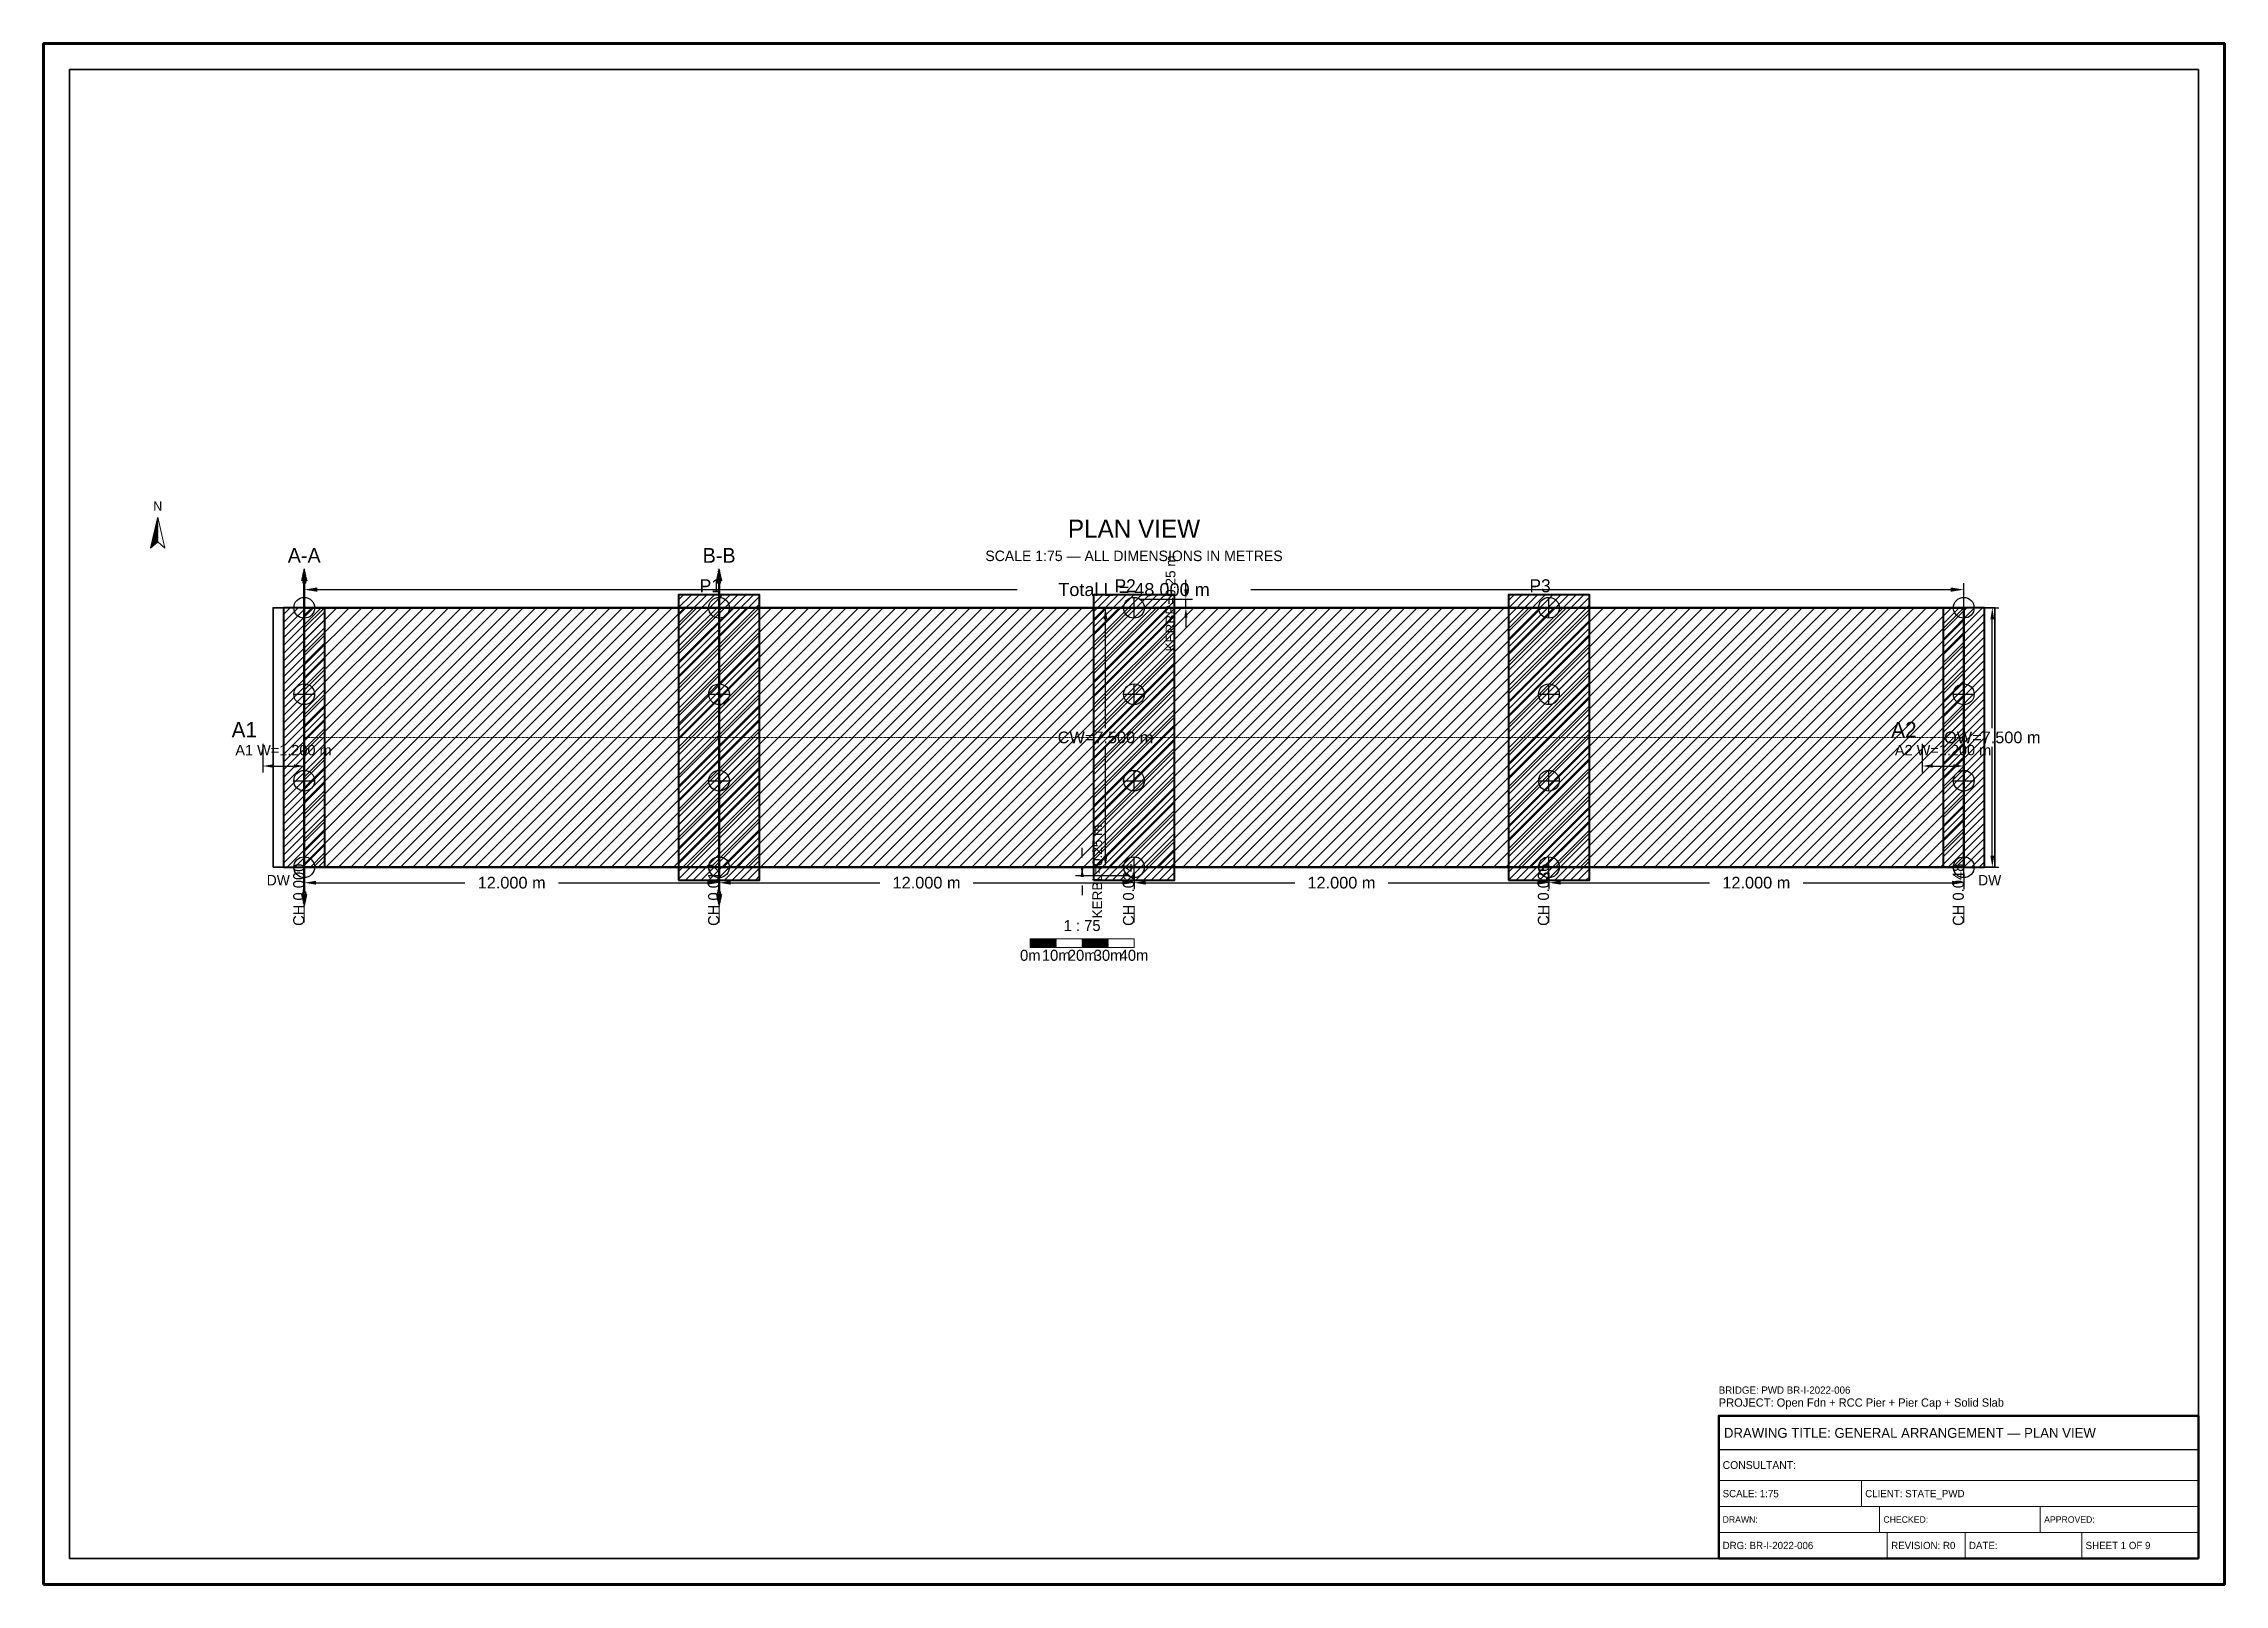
# Model space of a CAD drawing. Header units: metres. Extents: x 0 to 841, y 0 to 594.
import ezdxf
from ezdxf.enums import TextEntityAlignment as Align

# ---------------------------------------------------------------- set-up
doc = ezdxf.new("R2010")
doc.units = ezdxf.units.M
doc.linetypes.add('CENTER', pattern=[1.5, 0.75, -0.25, 0.25, -0.25])
doc.linetypes.add('DASHED', pattern=[0.5, 0.375, -0.125])
for name, color, linetype, lineweight in [('BORDER-INNER', 7, 'Continuous', 35), ('BORDER-OUTER', 7, 'Continuous', 70), ('CIVIL-CHAINAGE', 7, 'Continuous', 18), ('DIM-CHAINAGE', 3, 'Continuous', 18), ('DIM-LINEAR', 3, 'Continuous', 18), ('STRUC-CENTRE', 6, 'CENTER', 18), ('STRUC-HATCHING', 8, 'Continuous', 18), ('STRUC-OUTLINE', 1, 'Continuous', 50), ('STRUC-SECTION', 2, 'Continuous', 35), ('SUB-ABUT', 3, 'Continuous', 35), ('SUB-BEARING', 5, 'Continuous', 25), ('SUB-DIRT-WALL', 3, 'Continuous', 35), ('SUB-PIER', 2, 'Continuous', 35), ('SUPER-DECK', 2, 'Continuous', 50), ('SYM-NORTHARROW', 7, 'Continuous', 18), ('SYM-SCALE', 7, 'Continuous', 13), ('TEXT-GENERAL', 7, 'Continuous', 18), ('TEXT-HEADER', 7, 'Continuous', 25), ('TEXT-SPEC', 7, 'Continuous', 13), ('TEXT-TITLE', 7, 'Continuous', 25), ('TITLEBLK-BOX', 7, 'Continuous', 50), ('TITLEBLK-TEXT', 7, 'Continuous', 18)]:
    doc.layers.add(name, color=color, linetype=linetype, lineweight=lineweight)
doc.styles.add('BRIDGE_STD', font='Arial.ttf')
doc.dimstyles.new('pmb100', dxfattribs={"dimtxt": 2.5, "dimasz": 0.9375, "dimexe": 2.5, "dimexo": 2.5, "dimtad": 0, "dimtih": 1, "dimdec": 0, "dimtxsty": 'BRIDGE_STD', "dimcen": 2.5, "dimazin": 3, "dimtfac": 1, "dimtmove": 0, "dimatfit": 3})

msp = doc.modelspace()

# ---------------------------------------------------------------- hatches: boundary and pattern name
at = {"layer": 'STRUC-HATCHING'}
h = msp.add_hatch(dxfattribs=at)
h.set_pattern_fill('ANSI31', scale=1.06667)
h.paths.add_polyline_path([(100.5, 276.5), (740.5, 276.5), (740.5, 376.5), (100.5, 376.5)])
at = {"layer": 'STRUC-SECTION'}
h = msp.add_hatch(dxfattribs=at)
h.set_pattern_fill('SOLID')
h.paths.add_polyline_path([(99.45, 386.95), (101.55, 386.95), (100.5, 391.75)])
h = msp.add_hatch(dxfattribs=at)
h.set_pattern_fill('SOLID')
h.paths.add_polyline_path([(259.45, 386.95), (261.55, 386.95), (260.5, 391.75)])
h = msp.add_hatch(dxfattribs=at)
h.set_pattern_fill('SOLID')
h.paths.add_polyline_path([(99.45, 266.05), (101.55, 266.05), (100.5, 261.25)])
h = msp.add_hatch(dxfattribs=at)
h.set_pattern_fill('SOLID')
h.paths.add_polyline_path([(259.45, 266.05), (261.55, 266.05), (260.5, 261.25)])
at = {"layer": 'SUB-ABUT'}
h = msp.add_hatch(dxfattribs=at)
h.set_pattern_fill('ANSI31', scale=0.66667)
h.paths.add_polyline_path([(92.5, 276.5), (108.5, 276.5), (108.5, 376.5), (92.5, 376.5)])
h = msp.add_hatch(dxfattribs=at)
h.set_pattern_fill('ANSI31', scale=0.666667)
h.paths.add_polyline_path([(732.5, 276.5), (748.5, 276.5), (748.5, 376.5), (732.5, 376.5)])
at = {"layer": 'SUB-PIER'}
h = msp.add_hatch(dxfattribs=at)
h.set_pattern_fill('ANSI31', scale=0.666667)
h.paths.add_polyline_path([(244.9, 271.5), (276.1, 271.5), (276.1, 381.5), (244.9, 381.5)])
h = msp.add_hatch(dxfattribs=at)
h.set_pattern_fill('ANSI31', scale=0.666667)
h.paths.add_polyline_path([(404.9, 271.5), (436.1, 271.5), (436.1, 381.5), (404.9, 381.5)])
h = msp.add_hatch(dxfattribs=at)
h.set_pattern_fill('ANSI31', scale=0.666667)
h.paths.add_polyline_path([(564.9, 271.5), (596.1, 271.5), (596.1, 381.5), (564.9, 381.5)])
at = {"layer": 'SYM-NORTHARROW'}
h = msp.add_hatch(dxfattribs=at)
h.set_pattern_fill('SOLID')
h.paths.add_polyline_path([(44, 411.5), (41.2, 399.5), (44, 401.9)])
at = {"layer": 'SYM-SCALE'}
h = msp.add_hatch(dxfattribs=at)
h.set_pattern_fill('SOLID')
h.paths.add_polyline_path([(380.5, 245.5), (390.5, 245.5), (390.5, 248.9), (380.5, 248.9)])
h = msp.add_hatch(dxfattribs=at)
h.set_pattern_fill('SOLID')
h.paths.add_polyline_path([(400.5, 245.5), (410.5, 245.5), (410.5, 248.9), (400.5, 248.9)])

# ---------------------------------------------------------------- linework, layer by layer
at = {"layer": 'BORDER-INNER'}
msp.add_lwpolyline([(10, 10), (831, 10), (831, 584), (10, 584), (10, 10)], dxfattribs=at)
at = {"layer": 'BORDER-OUTER'}
msp.add_lwpolyline([(0, 0), (841, 0), (841, 594), (0, 594), (0, 0)], dxfattribs=at)
at = {"layer": 'CIVIL-CHAINAGE'}
for p, q in [((100.5, 261.5), (100.5, 255.12)), ((260.5, 261.5), (260.5, 255.12)), ((420.5, 261.5), (420.5, 255.12)), ((580.5, 261.5), (580.5, 255.12)), ((740.5, 261.5), (740.5, 255.12))]:
    msp.add_line(p, q, dxfattribs=at)
at = {"layer": 'STRUC-CENTRE'}
msp.add_line((100.5, 326.5), (740.5, 326.5), dxfattribs=at)
at = {"layer": 'STRUC-OUTLINE', "lineweight": 50}
msp.add_lwpolyline([(100.5, 276.5), (100.5, 376.5), (740.5, 376.5), (740.5, 276.5), (100.5, 276.5)], dxfattribs=at)
at = {"layer": 'STRUC-SECTION', "color": 1, "linetype": 'DASHED', "lineweight": 50}
for p, q in [((100.5, 386.5), (100.5, 266.5)), ((260.5, 386.5), (260.5, 266.5))]:
    msp.add_line(p, q, dxfattribs=at)
at = {"layer": 'STRUC-SECTION', "color": 1}
for points in [[(100.05, 386.05), (100.95, 386.05), (100.95, 386.95), (100.05, 386.95), (100.05, 386.05)], [(260.05, 386.05), (260.95, 386.05), (260.95, 386.95), (260.05, 386.95), (260.05, 386.05)], [(100.05, 266.05), (100.95, 266.05), (100.95, 266.95), (100.05, 266.95), (100.05, 266.05)], [(260.05, 266.05), (260.95, 266.05), (260.95, 266.95), (260.05, 266.95), (260.05, 266.05)]]:
    msp.add_lwpolyline(points, dxfattribs=at)
at = {"layer": 'SUB-ABUT', "lineweight": 40}
for points in [[(92.5, 276.5), (108.5, 276.5), (108.5, 376.5), (92.5, 376.5), (92.5, 276.5)], [(732.5, 276.5), (748.5, 276.5), (748.5, 376.5), (732.5, 376.5), (732.5, 276.5)]]:
    msp.add_lwpolyline(points, dxfattribs=at)
at = {"layer": 'SUB-BEARING'}
for p, q in [((100.5, 372.5), (100.5, 380.5)), ((260.5, 372.5), (260.5, 380.5)), ((420.5, 372.5), (420.5, 380.5)), ((580.5, 372.5), (580.5, 380.5)), ((740.5, 372.5), (740.5, 380.5)), ((96.5, 376.5), (104.5, 376.5)), ((256.5, 376.5), (264.5, 376.5)), ((416.5, 376.5), (424.5, 376.5)), ((576.5, 376.5), (584.5, 376.5)), ((736.5, 376.5), (744.5, 376.5)), ((100.5, 339.17), (100.5, 347.17)), ((260.5, 339.17), (260.5, 347.17)), ((420.5, 339.17), (420.5, 347.17)), ((580.5, 339.17), (580.5, 347.17)), ((740.5, 339.17), (740.5, 347.17)), ((96.5, 343.17), (104.5, 343.17)), ((256.5, 343.17), (264.5, 343.17)), ((416.5, 343.17), (424.5, 343.17)), ((576.5, 343.17), (584.5, 343.17)), ((736.5, 343.17), (744.5, 343.17)), ((100.5, 305.83), (100.5, 313.83)), ((260.5, 305.83), (260.5, 313.83)), ((420.5, 305.83), (420.5, 313.83)), ((580.5, 305.83), (580.5, 313.83)), ((740.5, 305.83), (740.5, 313.83)), ((96.5, 309.83), (104.5, 309.83)), ((256.5, 309.83), (264.5, 309.83)), ((416.5, 309.83), (424.5, 309.83)), ((576.5, 309.83), (584.5, 309.83)), ((736.5, 309.83), (744.5, 309.83)), ((100.5, 272.5), (100.5, 280.5)), ((260.5, 272.5), (260.5, 280.5)), ((420.5, 272.5), (420.5, 280.5)), ((580.5, 272.5), (580.5, 280.5)), ((740.5, 272.5), (740.5, 280.5)), ((96.5, 276.5), (104.5, 276.5)), ((256.5, 276.5), (264.5, 276.5)), ((416.5, 276.5), (424.5, 276.5)), ((576.5, 276.5), (584.5, 276.5)), ((736.5, 276.5), (744.5, 276.5))]:
    msp.add_line(p, q, dxfattribs=at)
for centre in [(100.5, 376.5), (260.5, 376.5), (420.5, 376.5), (580.5, 376.5), (740.5, 376.5), (100.5, 343.17), (260.5, 343.17), (420.5, 343.17), (580.5, 343.17), (740.5, 343.17), (100.5, 309.83), (260.5, 309.83), (420.5, 309.83), (580.5, 309.83), (740.5, 309.83), (100.5, 276.5), (260.5, 276.5), (420.5, 276.5), (580.5, 276.5), (740.5, 276.5)]:
    msp.add_circle(centre, 4, dxfattribs=at)
at = {"layer": 'SUB-DIRT-WALL', "lineweight": 35}
for points in [[(88.5, 276.5), (92.5, 276.5), (92.5, 376.5), (88.5, 376.5), (88.5, 276.5)], [(748.5, 276.5), (752.5, 276.5), (752.5, 376.5), (748.5, 376.5), (748.5, 276.5)]]:
    msp.add_lwpolyline(points, dxfattribs=at)
at = {"layer": 'SUB-PIER', "lineweight": 40}
for points in [[(244.9, 271.5), (276.1, 271.5), (276.1, 381.5), (244.9, 381.5), (244.9, 271.5)], [(404.9, 271.5), (436.1, 271.5), (436.1, 381.5), (404.9, 381.5), (404.9, 271.5)], [(564.9, 271.5), (596.1, 271.5), (596.1, 381.5), (564.9, 381.5), (564.9, 271.5)]]:
    msp.add_lwpolyline(points, dxfattribs=at)
at = {"layer": 'SUPER-DECK', "lineweight": 30}
msp.add_lwpolyline([(100.5, 276.5), (100.5, 376.5), (740.5, 376.5), (740.5, 276.5), (100.5, 276.5)], dxfattribs=at)
at = {"layer": 'SYM-NORTHARROW'}
msp.add_lwpolyline([(44, 411.5), (41.2, 399.5), (44, 401.9), (46.8, 399.5), (44, 411.5)], dxfattribs=at)
at = {"layer": 'SYM-SCALE'}
msp.add_lwpolyline([(380.5, 245.5), (420.5, 245.5), (420.5, 248.9), (380.5, 248.9), (380.5, 245.5)], dxfattribs=at)
at = {"layer": 'TITLEBLK-BOX', "lineweight": 50}
msp.add_lwpolyline([(646, 10), (831, 10), (831, 65), (646, 65), (646, 10)], dxfattribs=at)
at = {"layer": 'TITLEBLK-BOX', "lineweight": 30}
msp.add_lwpolyline([(646, 52), (831, 52), (831, 65), (646, 65), (646, 52)], dxfattribs=at)
at = {"layer": 'TITLEBLK-BOX', "lineweight": 18}
for points in [[(646, 40), (831, 40), (831, 52), (646, 52), (646, 40)], [(646, 30), (701, 30), (701, 40), (646, 40), (646, 30)], [(701, 30), (831, 30), (831, 40), (701, 40), (701, 30)], [(646, 20), (708, 20), (708, 30), (646, 30), (646, 20)], [(708, 20), (770, 20), (770, 30), (708, 30), (708, 20)], [(770, 20), (831, 20), (831, 30), (770, 30), (770, 20)], [(646, 10), (711, 10), (711, 20), (646, 20), (646, 10)], [(711, 10), (741, 10), (741, 20), (711, 20), (711, 10)], [(741, 10), (786, 10), (786, 20), (741, 20), (741, 10)], [(786, 10), (831, 10), (831, 20), (786, 20), (786, 10)]]:
    msp.add_lwpolyline(points, dxfattribs=at)

# ---------------------------------------------------------------- texts
at = {"layer": 'DIM-CHAINAGE'}
for s, p in [('CH 0.000', (100.5, 253.85)), ('CH 0.012', (260.5, 253.85)), ('CH 0.024', (420.5, 253.85)), ('CH 0.036', (580.5, 253.85)), ('CH 0.048', (740.5, 253.85))]:
    msp.add_text(s, height=4.25, rotation=90, dxfattribs=at).set_placement(p)
at = {"layer": 'SYM-NORTHARROW'}
msp.add_text('N', height=3.6, dxfattribs=at).set_placement((44, 413.9), align=Align.CENTER)
at = {"layer": 'TEXT-GENERAL'}
for s, height, p in [('P1', 5, (253, 382.5)), ('P2', 5, (413, 382.5)), ('P3', 5, (573, 382.5)), ('A1', 6, (72.5, 326.5)), ('A2', 6, (712.5, 326.5))]:
    msp.add_text(s, height=height, dxfattribs=at).set_placement(p)
for s, p in [('1 : 75', (400.5, 251.88)), ('0m', (380.5, 240.4)), ('10m', (390.5, 240.4)), ('20m', (400.5, 240.4)), ('30m', (410.5, 240.4)), ('40m', (420.5, 240.4))]:
    msp.add_text(s, height=4.25, dxfattribs=at).set_placement(p, align=Align.CENTER)
at = {"layer": 'TEXT-HEADER'}
msp.add_text('PLAN VIEW', height=7, dxfattribs=at).set_placement((420.5, 403.5), align=Align.CENTER)
at = {"layer": 'TEXT-HEADER', "color": 1}
for s, p in [('A-A', (100.5, 393.85)), ('B-B', (260.5, 393.85))]:
    msp.add_text(s, height=5.7, dxfattribs=at).set_placement(p, align=Align.CENTER)
at = {"layer": 'TEXT-SPEC', "color": 8}
msp.add_text('SCALE 1:75 — ALL DIMENSIONS IN METRES', height=4.05, dxfattribs=at).set_placement((420.5, 394.5), align=Align.CENTER)
at = {"layer": 'TEXT-SPEC'}
for p in [(90.5, 269.5), (750.5, 269.5)]:
    msp.add_text('DW', height=4, dxfattribs=at).set_placement(p, align=Align.CENTER)
at = {"layer": 'TEXT-TITLE'}
for s, height, p in [('PROJECT: Open Fdn + RCC Pier + Pier Cap + Solid Slab', 3.2, (646, 68.5)), ('DRAWING TITLE: GENERAL ARRANGEMENT — PLAN VIEW', 3.8, (648, 56.5))]:
    msp.add_text(s, height=height, dxfattribs=at).set_placement(p)
at = {"layer": 'TITLEBLK-TEXT'}
for s, height, p in [('BRIDGE: PWD BR-I-2022-006', 2.8, (646, 73.5)), ('CONSULTANT: ', 3, (647.5, 44.5)), ('SCALE: 1:75', 2.8, (647.5, 33.6)), ('CLIENT: STATE_PWD', 2.8, (702.5, 33.6)), ('DRAWN: ', 2.5, (647.5, 23.75)), ('CHECKED: ', 2.5, (709.5, 23.75)), ('APPROVED: ', 2.5, (771.5, 23.75)), ('DRG: BR-I-2022-006', 2.8, (647.5, 13.6)), ('REVISION: R0', 2.8, (712.5, 13.6)), ('DATE: ', 2.8, (742.5, 13.6)), ('SHEET 1 OF 9', 2.8, (787.5, 13.6))]:
    msp.add_text(s, height=height, dxfattribs=at).set_placement(p)

# ---------------------------------------------------------------- dimensions: what is measured, and where the dimension line sits
at = {"layer": 'DIM-LINEAR'}
for base, p1, p2, text, override in [((100.5, 383.5), (100.5, 376.5), (740.5, 376.5), 'Total L = 48.000 m', {"dimtxt": 5, "dimasz": 5, "dimgap": 2, "dimclrt": 3}), ((84.5, 315.5), (84.5, 326.5), (100.5, 326.5), 'A1 W=1.200 m', {"dimtxt": 4, "dimasz": 4, "dimgap": 1.6, "dimclrt": 3}), ((724.5, 315.5), (724.5, 326.5), (740.5, 326.5), 'A2 W=1.200 m', {"dimtxt": 4, "dimasz": 4, "dimgap": 1.6, "dimclrt": 3}), ((100.5, 270.5), (100.5, 276.5), (260.5, 276.5), '12.000 m', {"dimtxt": 4.5, "dimasz": 4.5, "dimgap": 1.8, "dimclrt": 3}), ((260.5, 270.5), (260.5, 276.5), (420.5, 276.5), '12.000 m', {"dimtxt": 4.5, "dimasz": 4.5, "dimgap": 1.8, "dimclrt": 3}), ((420.5, 270.5), (420.5, 276.5), (580.5, 276.5), '12.000 m', {"dimtxt": 4.5, "dimasz": 4.5, "dimgap": 1.8, "dimclrt": 3}), ((580.5, 270.5), (580.5, 276.5), (740.5, 276.5), '12.000 m', {"dimtxt": 4.5, "dimasz": 4.5, "dimgap": 1.8, "dimclrt": 3})]:
    msp.add_linear_dim(base=base, p1=p1, p2=p2, text=text, dimstyle='pmb100', override=override, dxfattribs=at).render()
for base, p1, p2, text, override in [((440.5, 376.5), (420.5, 376.5), (420.5, 379.83), 'KERBR=0.25 m', {"dimtxt": 3.75, "dimasz": 3.75, "dimgap": 1.5, "dimclrt": 3}), ((409.5, 276.5), (420.5, 276.5), (420.5, 376.5), 'CW=7.500 m', {"dimtxt": 4.5, "dimasz": 4.5, "dimgap": 1.8, "dimclrt": 3}), ((751.5, 276.5), (740.5, 276.5), (740.5, 376.5), 'OW=7.500 m', {"dimtxt": 4.5, "dimasz": 4.5, "dimgap": 1.8, "dimclrt": 3}), ((400.5, 276.5), (420.5, 276.5), (420.5, 273.17), 'KERBL=0.25 m', {"dimtxt": 3.75, "dimasz": 3.75, "dimgap": 1.5, "dimclrt": 3})]:
    msp.add_linear_dim(base=base, p1=p1, p2=p2, angle=90, text=text, dimstyle='pmb100', override=override, dxfattribs=at).render()

doc.saveas('drawing.dxf')
